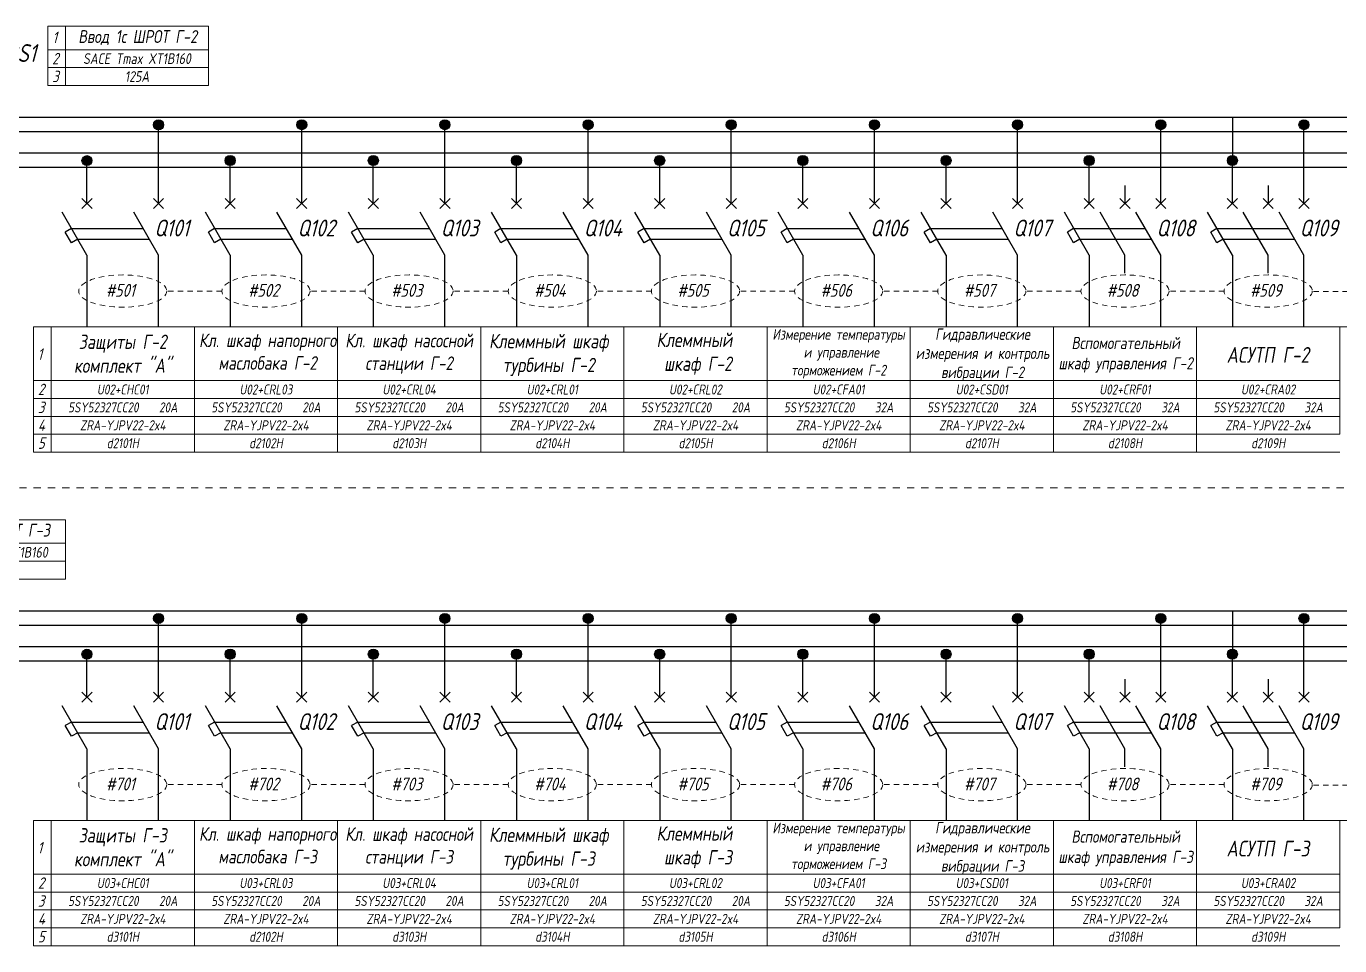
# Model space of a CAD drawing. Header units: millimetres. Extents: x 2704 to 4357, y 2919 to 4427.
# Drawn here: x 2806 to 2989.5, y 3932.4 to 4060.9 of the extents above; entities that cross this region are included whole.
import ezdxf
from ezdxf.enums import TextEntityAlignment as Align

# ---------------------------------------------------------------- set-up
doc = ezdxf.new("R2010")
doc.units = ezdxf.units.MM
doc.linetypes.add('JIS_02_0.7', pattern=[1.35, 0.75, -0.6])
doc.linetypes.add('JIS_02_1.0', pattern=[2, 1, -1])
doc.styles.add('eskdw', font='', dxfattribs={"oblique": 10})
doc.styles.get("Standard").update_dxf_attribs({"font": '', "oblique": 10, "height": 2.5})
doc.styles.add('Гост', font='', dxfattribs={"oblique": 10, "height": 1.4})
doc.styles.get('eskdw').set_extended_font_data('GOST type A')
doc.styles.get('Standard').set_extended_font_data('GOST type A')
doc.styles.get('Гост').set_extended_font_data('GOST type A')

msp = doc.modelspace()

# ---------------------------------------------------------------- hatches: boundary and pattern name
for points in [[(2825.21, 4047.12, 1), (2823.81, 4047.12, 1)], [(2825.21, 4047.12, 1), (2823.81, 4047.12, 1)], [(2845.21, 4047.14, 1), (2843.81, 4047.14, 1)], [(2845.21, 4047.14, 1), (2843.81, 4047.14, 1)], [(2865.21, 4047.14, 1), (2863.81, 4047.14, 1)], [(2865.21, 4047.14, 1), (2863.81, 4047.14, 1)], [(2885.21, 4047.14, 1), (2883.81, 4047.14, 1)], [(2885.21, 4047.14, 1), (2883.81, 4047.14, 1)], [(2905.21, 4047.14, 1), (2903.81, 4047.14, 1)], [(2905.21, 4047.14, 1), (2903.81, 4047.14, 1)], [(2925.21, 4047.14, 1), (2923.81, 4047.14, 1)], [(2945.21, 4047.14, 1), (2943.81, 4047.14, 1)], [(2945.21, 4047.14, 1), (2943.81, 4047.14, 1)], [(2965.21, 4047.14, 1), (2963.81, 4047.14, 1)], [(2985.21, 4047.14, 1), (2983.81, 4047.14, 1)], [(2815.21, 4042.12, 1), (2813.81, 4042.12, 1)], [(2815.21, 4042.12, 1), (2813.81, 4042.12, 1)], [(2815.21, 4042.12, 1), (2813.81, 4042.12, 1)], [(2835.21, 4042.14, 1), (2833.81, 4042.14, 1)], [(2835.21, 4042.14, 1), (2833.81, 4042.14, 1)], [(2835.21, 4042.14, 1), (2833.81, 4042.14, 1)], [(2855.21, 4042.14, 1), (2853.81, 4042.14, 1)], [(2855.21, 4042.14, 1), (2853.81, 4042.14, 1)], [(2875.21, 4042.14, 1), (2873.81, 4042.14, 1)], [(2875.21, 4042.14, 1), (2873.81, 4042.14, 1)], [(2895.21, 4042.14, 1), (2893.81, 4042.14, 1)], [(2895.21, 4042.14, 1), (2893.81, 4042.14, 1)], [(2915.21, 4042.14, 1), (2913.81, 4042.14, 1)], [(2915.21, 4042.14, 1), (2913.81, 4042.14, 1)], [(2935.21, 4042.14, 1), (2933.81, 4042.14, 1)], [(2935.21, 4042.14, 1), (2933.81, 4042.14, 1)], [(2955.21, 4042.14, 1), (2953.81, 4042.14, 1)], [(2975.21, 4042.14, 1), (2973.81, 4042.14, 1)], [(2825.21, 3978.17, 1), (2823.81, 3978.17, 1)], [(2825.21, 3978.17, 1), (2823.81, 3978.17, 1)], [(2845.21, 3978.18, 1), (2843.81, 3978.18, 1)], [(2845.21, 3978.18, 1), (2843.81, 3978.18, 1)], [(2865.21, 3978.18, 1), (2863.81, 3978.18, 1)], [(2865.21, 3978.18, 1), (2863.81, 3978.18, 1)], [(2885.21, 3978.18, 1), (2883.81, 3978.18, 1)], [(2885.21, 3978.18, 1), (2883.81, 3978.18, 1)], [(2905.21, 3978.18, 1), (2903.81, 3978.18, 1)], [(2905.21, 3978.18, 1), (2903.81, 3978.18, 1)], [(2925.21, 3978.18, 1), (2923.81, 3978.18, 1)], [(2945.21, 3978.18, 1), (2943.81, 3978.18, 1)], [(2945.21, 3978.18, 1), (2943.81, 3978.18, 1)], [(2965.21, 3978.18, 1), (2963.81, 3978.18, 1)], [(2985.21, 3978.18, 1), (2983.81, 3978.18, 1)], [(2815.21, 3973.17, 1), (2813.81, 3973.17, 1)], [(2815.21, 3973.17, 1), (2813.81, 3973.17, 1)], [(2815.21, 3973.17, 1), (2813.81, 3973.17, 1)], [(2835.21, 3973.18, 1), (2833.81, 3973.18, 1)], [(2835.21, 3973.18, 1), (2833.81, 3973.18, 1)], [(2835.21, 3973.18, 1), (2833.81, 3973.18, 1)], [(2855.21, 3973.18, 1), (2853.81, 3973.18, 1)], [(2855.21, 3973.18, 1), (2853.81, 3973.18, 1)], [(2875.21, 3973.18, 1), (2873.81, 3973.18, 1)], [(2875.21, 3973.18, 1), (2873.81, 3973.18, 1)], [(2895.21, 3973.18, 1), (2893.81, 3973.18, 1)], [(2895.21, 3973.18, 1), (2893.81, 3973.18, 1)], [(2915.21, 3973.18, 1), (2913.81, 3973.18, 1)], [(2915.21, 3973.18, 1), (2913.81, 3973.18, 1)], [(2935.21, 3973.18, 1), (2933.81, 3973.18, 1)], [(2935.21, 3973.18, 1), (2933.81, 3973.18, 1)], [(2955.21, 3973.18, 1), (2953.81, 3973.18, 1)], [(2975.21, 3973.18, 1), (2973.81, 3973.18, 1)]]:
    msp.add_hatch(color=256).paths.add_polyline_path(points)

# ---------------------------------------------------------------- linework, layer by layer
at = {"lineweight": 9}
for p, q in [((2809.06, 4060.89), (2811.5, 4060.89)), ((2809.06, 4060.89), (2809.06, 4052.62)), ((2811.5, 4060.89), (2831.5, 4060.89)), ((2811.5, 4060.89), (2811.5, 4052.62)), ((2811.5, 4060.89), (2811.5, 4052.62)), ((2831.5, 4060.89), (2831.5, 4052.62)), ((2809.06, 4057.62), (2811.5, 4057.62)), ((2811.5, 4057.62), (2814.7, 4057.62)), ((2812.18, 4057.62), (2831.5, 4057.62)), ((2809.06, 4055.12), (2811.5, 4055.12)), ((2811.5, 4055.12), (2814.7, 4055.12)), ((2812.18, 4055.12), (2831.5, 4055.12)), ((2809.06, 4052.62), (2811.5, 4052.62)), ((2811.5, 4052.62), (2814.7, 4052.62)), ((2812.18, 4052.62), (2831.5, 4052.62)), ((2807.06, 4018.9), (2809.51, 4018.9)), ((2807.06, 4018.9), (2807.06, 4001.4)), ((2809.51, 4018.9), (2809.51, 4001.4)), ((2809.51, 4018.9), (3209.51, 4018.9)), ((2829.51, 4018.9), (2829.51, 4001.4)), ((2849.51, 4018.9), (2849.51, 4001.4)), ((2869.51, 4018.9), (2869.51, 4003.9)), ((2869.51, 4018.9), (2869.51, 4001.4)), ((2889.51, 4018.9), (2889.51, 4001.4)), ((2909.51, 4018.9), (2909.51, 4001.4)), ((2929.51, 4018.9), (2929.51, 4001.4)), ((2949.51, 4018.9), (2949.51, 4001.4)), ((2969.51, 4018.9), (2969.51, 4001.4)), ((2989.51, 4003.9), (2989.51, 4018.9)), ((2989.51, 4018.9), (2989.51, 4003.9)), ((2989.51, 4018.9), (2989.51, 4003.9)), ((2989.51, 4018.9), (2989.51, 4003.9)), ((2989.51, 4018.9), (2989.51, 4003.9)), ((2809.51, 4013.9), (2809.51, 4001.4)), ((2809.51, 4013.9), (2809.51, 4001.4)), ((2809.51, 4013.9), (2809.51, 4001.4)), ((2807.06, 4011.4), (2989.51, 4011.4)), ((2807.06, 4008.9), (2809.51, 4008.9)), ((2809.51, 4008.9), (2989.51, 4008.9)), ((2807.06, 4006.4), (2809.51, 4006.4)), ((2809.51, 4006.4), (2989.51, 4006.4)), ((2807.06, 4003.9), (2809.51, 4003.9)), ((2809.51, 4003.9), (2989.51, 4003.9)), ((2807.06, 4001.4), (2809.51, 4001.4)), ((2809.51, 4001.4), (2989.51, 4001.4)), ((2791.5, 3991.93), (2811.5, 3991.93)), ((2811.5, 3991.93), (2811.5, 3983.66)), ((2792.18, 3988.66), (2811.5, 3988.66)), ((2792.18, 3986.16), (2811.5, 3986.16)), ((2792.18, 3983.66), (2811.5, 3983.66)), ((2807.06, 3949.95), (2809.51, 3949.95)), ((2807.06, 3949.95), (2807.06, 3932.45)), ((2809.51, 3949.95), (2809.51, 3932.45)), ((2809.51, 3949.95), (3209.51, 3949.95)), ((2829.51, 3949.95), (2829.51, 3932.45)), ((2849.51, 3949.95), (2849.51, 3932.45)), ((2869.51, 3949.95), (2869.51, 3934.95)), ((2869.51, 3949.95), (2869.51, 3932.45)), ((2889.51, 3949.95), (2889.51, 3932.45)), ((2909.51, 3949.95), (2909.51, 3932.45)), ((2929.51, 3949.95), (2929.51, 3932.45)), ((2949.51, 3949.95), (2949.51, 3932.45)), ((2969.51, 3949.95), (2969.51, 3932.45)), ((2989.51, 3934.95), (2989.51, 3949.95)), ((2989.51, 3949.95), (2989.51, 3934.95)), ((2989.51, 3949.95), (2989.51, 3934.95)), ((2989.51, 3949.95), (2989.51, 3934.95)), ((2989.51, 3949.95), (2989.51, 3934.95)), ((2809.51, 3944.95), (2809.51, 3932.45)), ((2809.51, 3944.95), (2809.51, 3932.45)), ((2809.51, 3944.95), (2809.51, 3932.45)), ((2807.06, 3942.45), (2989.51, 3942.45)), ((2807.06, 3939.95), (2809.51, 3939.95)), ((2809.51, 3939.95), (2989.51, 3939.95)), ((2807.06, 3937.45), (2809.51, 3937.45)), ((2809.51, 3937.45), (2989.51, 3937.45)), ((2807.06, 3934.95), (2809.51, 3934.95)), ((2809.51, 3934.95), (2989.51, 3934.95)), ((2807.06, 3932.45), (2809.51, 3932.45)), ((2809.51, 3932.45), (2989.51, 3932.45))]:
    msp.add_line(p, q, dxfattribs=at)
for p, q in [((3298.83, 4048.15), (2788.86, 4048.15)), ((2974.51, 4048.14), (2974.51, 4042.14)), ((3298.83, 4046.15), (2788.86, 4046.15)), ((2824.51, 4041.12), (2824.51, 4047.12)), ((2824.51, 4041.12), (2824.51, 4047.12)), ((2824.51, 4041.12), (2824.51, 4047.12)), ((2844.51, 4041.14), (2844.51, 4047.14)), ((2844.51, 4041.14), (2844.51, 4047.14)), ((2844.51, 4041.14), (2844.51, 4047.14)), ((2864.51, 4041.14), (2864.51, 4047.14)), ((2864.51, 4041.14), (2864.51, 4047.14)), ((2864.51, 4041.14), (2864.51, 4047.14)), ((2884.51, 4041.14), (2884.51, 4047.14)), ((2884.51, 4041.14), (2884.51, 4047.14)), ((2884.51, 4041.14), (2884.51, 4047.14)), ((2904.51, 4041.14), (2904.51, 4047.14)), ((2904.51, 4041.14), (2904.51, 4047.14)), ((2904.51, 4041.14), (2904.51, 4047.14)), ((2924.51, 4041.14), (2924.51, 4047.14)), ((2924.51, 4041.14), (2924.51, 4047.14)), ((2924.51, 4041.14), (2924.51, 4047.14)), ((2944.51, 4041.14), (2944.51, 4047.14)), ((2944.51, 4041.14), (2944.51, 4047.14)), ((2944.51, 4041.14), (2944.51, 4047.14)), ((2944.51, 4041.14), (2944.51, 4047.14)), ((2964.51, 4041.14), (2964.51, 4047.14)), ((2964.51, 4041.14), (2964.51, 4047.14)), ((2964.51, 4041.14), (2964.51, 4047.14)), ((2984.51, 4041.14), (2984.51, 4047.14)), ((2984.51, 4041.14), (2984.51, 4047.14)), ((2984.51, 4041.14), (2984.51, 4047.14)), ((3298.83, 4043.15), (2788.86, 4043.15)), ((3298.83, 4043.15), (2788.86, 4043.15)), ((2814.51, 4041.12), (2814.51, 4042.12)), ((2814.51, 4041.12), (2814.51, 4042.12)), ((2834.51, 4041.14), (2834.51, 4042.14)), ((2834.51, 4041.14), (2834.51, 4042.14)), ((2854.51, 4041.14), (2854.51, 4042.14)), ((2854.51, 4041.14), (2854.51, 4042.14)), ((2874.51, 4041.14), (2874.51, 4042.14)), ((2874.51, 4041.14), (2874.51, 4042.14)), ((2894.51, 4041.14), (2894.51, 4042.14)), ((2894.51, 4041.14), (2894.51, 4042.14)), ((2914.51, 4041.14), (2914.51, 4042.14)), ((2914.51, 4041.14), (2914.51, 4042.14)), ((2934.51, 4041.14), (2934.51, 4042.14)), ((2934.51, 4041.14), (2934.51, 4042.14)), ((2954.51, 4041.14), (2954.51, 4042.14)), ((2954.51, 4041.14), (2954.51, 4042.14)), ((2974.51, 4041.14), (2974.51, 4042.14)), ((2974.51, 4041.14), (2974.51, 4042.14)), ((3298.83, 4041.15), (2788.86, 4041.15)), ((2814.51, 4036.14), (2814.51, 4041.14)), ((2824.51, 4036.14), (2824.51, 4041.14)), ((2824.51, 4036.14), (2824.51, 4041.14)), ((2834.51, 4036.14), (2834.51, 4041.14)), ((2844.51, 4036.14), (2844.51, 4041.14)), ((2844.51, 4036.14), (2844.51, 4041.14)), ((2854.51, 4036.14), (2854.51, 4041.14)), ((2864.51, 4036.14), (2864.51, 4041.14)), ((2864.51, 4036.14), (2864.51, 4041.14)), ((2874.51, 4036.14), (2874.51, 4041.14)), ((2884.51, 4036.14), (2884.51, 4041.14)), ((2884.51, 4036.14), (2884.51, 4041.14)), ((2894.51, 4036.14), (2894.51, 4041.14)), ((2904.51, 4036.14), (2904.51, 4041.14)), ((2904.51, 4036.14), (2904.51, 4041.14)), ((2914.51, 4036.14), (2914.51, 4041.14)), ((2924.51, 4036.14), (2924.51, 4041.14)), ((2924.51, 4036.14), (2924.51, 4041.14)), ((2934.51, 4041.14), (2934.51, 4041.44)), ((2934.51, 4036.14), (2934.51, 4041.14)), ((2944.51, 4036.14), (2944.51, 4041.14)), ((2944.51, 4036.14), (2944.51, 4041.14)), ((2954.51, 4036.14), (2954.51, 4041.14)), ((2964.51, 4036.14), (2964.51, 4041.14)), ((2964.51, 4036.14), (2964.51, 4041.14)), ((2974.51, 4036.14), (2974.51, 4041.14)), ((2984.51, 4036.14), (2984.51, 4041.14)), ((2984.51, 4036.14), (2984.51, 4041.14)), ((2959.51, 4038.64), (2959.51, 4036.14)), ((2979.51, 4038.64), (2979.51, 4036.14)), ((2813.8, 4035.43), (2815.22, 4036.85)), ((2815.22, 4035.43), (2813.8, 4036.85)), ((2823.8, 4035.43), (2825.22, 4036.85)), ((2825.22, 4035.43), (2823.8, 4036.85)), ((2833.8, 4035.43), (2835.22, 4036.85)), ((2835.22, 4035.43), (2833.8, 4036.85)), ((2843.8, 4035.43), (2845.22, 4036.85)), ((2845.22, 4035.43), (2843.8, 4036.85)), ((2853.8, 4035.43), (2855.22, 4036.85)), ((2855.22, 4035.43), (2853.8, 4036.85)), ((2863.8, 4035.43), (2865.22, 4036.85)), ((2865.22, 4035.43), (2863.8, 4036.85)), ((2873.8, 4035.43), (2875.22, 4036.85)), ((2875.22, 4035.43), (2873.8, 4036.85)), ((2883.8, 4035.43), (2885.22, 4036.85)), ((2885.22, 4035.43), (2883.8, 4036.85)), ((2893.8, 4035.43), (2895.22, 4036.85)), ((2895.22, 4035.43), (2893.8, 4036.85)), ((2903.8, 4035.43), (2905.22, 4036.85)), ((2905.22, 4035.43), (2903.8, 4036.85)), ((2913.8, 4035.43), (2915.22, 4036.85)), ((2915.22, 4035.43), (2913.8, 4036.85)), ((2923.8, 4035.43), (2925.22, 4036.85)), ((2925.22, 4035.43), (2923.8, 4036.85)), ((2933.8, 4035.43), (2935.22, 4036.85)), ((2935.22, 4035.43), (2933.8, 4036.85)), ((2943.8, 4035.43), (2945.22, 4036.85)), ((2945.22, 4035.43), (2943.8, 4036.85)), ((2953.8, 4035.43), (2955.22, 4036.85)), ((2955.22, 4035.43), (2953.8, 4036.85)), ((2958.8, 4035.43), (2960.22, 4036.85)), ((2960.22, 4035.43), (2958.8, 4036.85)), ((2963.8, 4035.43), (2965.22, 4036.85)), ((2965.22, 4035.43), (2963.8, 4036.85)), ((2973.8, 4035.43), (2975.22, 4036.85)), ((2975.22, 4035.43), (2973.8, 4036.85)), ((2978.8, 4035.43), (2980.22, 4036.85)), ((2980.22, 4035.43), (2978.8, 4036.85)), ((2983.8, 4035.43), (2985.22, 4036.85)), ((2985.22, 4035.43), (2983.8, 4036.85)), ((2814.51, 4028.9), (2811.05, 4034.9)), ((2824.51, 4028.9), (2821.05, 4034.9)), ((2834.51, 4028.9), (2831.05, 4034.9)), ((2844.51, 4028.9), (2841.05, 4034.9)), ((2854.51, 4028.9), (2851.05, 4034.9)), ((2864.51, 4028.9), (2861.05, 4034.9)), ((2874.51, 4028.9), (2871.04, 4034.9)), ((2884.51, 4028.9), (2881.04, 4034.9)), ((2894.51, 4028.9), (2891.04, 4034.9)), ((2904.51, 4028.9), (2901.04, 4034.9)), ((2914.51, 4028.9), (2911.04, 4034.9)), ((2924.51, 4028.9), (2921.04, 4034.9)), ((2934.51, 4028.9), (2931.04, 4034.9)), ((2944.51, 4028.9), (2941.04, 4034.9)), ((2954.51, 4028.9), (2951.04, 4034.9)), ((2959.51, 4028.9), (2956.04, 4034.9)), ((2964.51, 4028.9), (2961.04, 4034.9)), ((2974.51, 4028.9), (2971.04, 4034.9)), ((2979.51, 4028.9), (2976.04, 4034.9)), ((2984.51, 4028.9), (2981.04, 4034.9)), ((2821.91, 4033.4), (2821.91, 4033.4)), ((2841.91, 4033.4), (2841.91, 4033.4)), ((2861.91, 4033.4), (2861.91, 4033.4)), ((2881.91, 4033.4), (2881.91, 4033.4)), ((2901.91, 4033.4), (2901.91, 4033.4)), ((2921.91, 4033.4), (2921.91, 4033.4)), ((2941.91, 4033.4), (2941.91, 4033.4)), ((2961.91, 4033.4), (2961.91, 4033.4)), ((2981.91, 4033.4), (2981.91, 4033.4)), ((2812.34, 4032.65), (2811.48, 4032.15)), ((2812.34, 4030.65), (2811.48, 4032.15)), ((2812.34, 4032.65), (2822.34, 4032.65)), ((2813.21, 4031.15), (2812.34, 4030.65)), ((2813.21, 4031.15), (2823.21, 4031.15)), ((2832.34, 4032.65), (2831.48, 4032.15)), ((2832.34, 4030.65), (2831.48, 4032.15)), ((2832.34, 4032.65), (2842.34, 4032.65)), ((2833.21, 4031.15), (2832.34, 4030.65)), ((2833.21, 4031.15), (2843.21, 4031.15)), ((2852.34, 4032.65), (2851.48, 4032.15)), ((2852.34, 4030.65), (2851.48, 4032.15)), ((2852.34, 4032.65), (2862.34, 4032.65)), ((2853.21, 4031.15), (2852.34, 4030.65)), ((2853.21, 4031.15), (2863.21, 4031.15)), ((2872.34, 4032.65), (2871.48, 4032.15)), ((2872.34, 4030.65), (2871.48, 4032.15)), ((2872.34, 4032.65), (2882.34, 4032.65)), ((2873.21, 4031.15), (2872.34, 4030.65)), ((2873.21, 4031.15), (2883.21, 4031.15)), ((2892.34, 4032.65), (2891.48, 4032.15)), ((2892.34, 4030.65), (2891.48, 4032.15)), ((2892.34, 4032.65), (2902.34, 4032.65)), ((2893.21, 4031.15), (2892.34, 4030.65)), ((2893.21, 4031.15), (2903.21, 4031.15)), ((2912.34, 4032.65), (2911.48, 4032.15)), ((2912.34, 4030.65), (2911.48, 4032.15)), ((2912.34, 4032.65), (2922.34, 4032.65)), ((2913.21, 4031.15), (2912.34, 4030.65)), ((2913.21, 4031.15), (2923.21, 4031.15)), ((2932.34, 4032.65), (2931.48, 4032.15)), ((2932.34, 4030.65), (2931.48, 4032.15)), ((2932.34, 4032.65), (2942.34, 4032.65)), ((2933.21, 4031.15), (2932.34, 4030.65)), ((2933.21, 4031.15), (2943.21, 4031.15)), ((2952.34, 4032.65), (2951.48, 4032.15)), ((2952.34, 4030.65), (2951.48, 4032.15)), ((2952.34, 4032.65), (2962.34, 4032.65)), ((2953.21, 4031.15), (2952.34, 4030.65)), ((2953.21, 4031.15), (2963.21, 4031.15)), ((2972.34, 4032.65), (2971.48, 4032.15)), ((2972.34, 4030.65), (2971.48, 4032.15)), ((2972.34, 4032.65), (2982.34, 4032.65)), ((2973.21, 4031.15), (2972.34, 4030.65)), ((2973.21, 4031.15), (2983.21, 4031.15)), ((2814.51, 4028.9), (2814.51, 4023.9)), ((2824.51, 4023.9), (2824.51, 4028.9)), ((2834.51, 4028.9), (2834.51, 4023.9)), ((2844.51, 4023.9), (2844.51, 4028.9)), ((2854.51, 4028.9), (2854.51, 4023.9)), ((2864.51, 4023.9), (2864.51, 4028.9)), ((2874.51, 4028.9), (2874.51, 4023.9)), ((2884.51, 4023.9), (2884.51, 4028.9)), ((2894.51, 4028.9), (2894.51, 4023.9)), ((2904.51, 4023.9), (2904.51, 4028.9)), ((2914.51, 4028.9), (2914.51, 4023.9)), ((2924.51, 4023.9), (2924.51, 4028.9)), ((2934.51, 4028.9), (2934.51, 4023.9)), ((2944.51, 4023.9), (2944.51, 4028.9)), ((2954.51, 4028.9), (2954.51, 4023.9)), ((2959.51, 4026.4), (2959.51, 4028.9)), ((2964.51, 4023.9), (2964.51, 4028.9)), ((2974.51, 4028.9), (2974.51, 4023.9)), ((2979.51, 4026.4), (2979.51, 4028.9)), ((2984.51, 4023.9), (2984.51, 4028.9)), ((2814.51, 4023.9), (2814.51, 4018.9)), ((2824.51, 4018.9), (2824.51, 4023.9)), ((2834.51, 4023.9), (2834.51, 4018.9)), ((2844.51, 4018.9), (2844.51, 4023.9)), ((2854.51, 4023.9), (2854.51, 4018.9)), ((2864.51, 4018.9), (2864.51, 4023.9)), ((2874.51, 4023.9), (2874.51, 4018.9)), ((2884.51, 4018.9), (2884.51, 4023.9)), ((2894.51, 4023.9), (2894.51, 4018.9)), ((2904.51, 4018.9), (2904.51, 4023.9)), ((2914.51, 4023.9), (2914.51, 4018.9)), ((2924.51, 4018.9), (2924.51, 4023.9)), ((2934.51, 4023.9), (2934.51, 4018.9)), ((2944.51, 4018.9), (2944.51, 4023.9)), ((2954.51, 4023.9), (2954.51, 4018.9)), ((2964.51, 4018.9), (2964.51, 4023.9)), ((2974.51, 4023.9), (2974.51, 4018.9)), ((2984.51, 4018.9), (2984.51, 4023.9)), ((3298.83, 3979.19), (2768.83, 3979.19)), ((2824.51, 3972.17), (2824.51, 3978.17)), ((2824.51, 3972.17), (2824.51, 3978.17)), ((2824.51, 3972.17), (2824.51, 3978.17)), ((2844.51, 3972.18), (2844.51, 3978.18)), ((2844.51, 3972.18), (2844.51, 3978.18)), ((2844.51, 3972.18), (2844.51, 3978.18)), ((2864.51, 3972.18), (2864.51, 3978.18)), ((2864.51, 3972.18), (2864.51, 3978.18)), ((2864.51, 3972.18), (2864.51, 3978.18)), ((2884.51, 3972.18), (2884.51, 3978.18)), ((2884.51, 3972.18), (2884.51, 3978.18)), ((2884.51, 3972.18), (2884.51, 3978.18)), ((2904.51, 3972.18), (2904.51, 3978.18)), ((2904.51, 3972.18), (2904.51, 3978.18)), ((2904.51, 3972.18), (2904.51, 3978.18)), ((2924.51, 3972.18), (2924.51, 3978.18)), ((2924.51, 3972.18), (2924.51, 3978.18)), ((2924.51, 3972.18), (2924.51, 3978.18)), ((2944.51, 3972.18), (2944.51, 3978.18)), ((2944.51, 3972.18), (2944.51, 3978.18)), ((2944.51, 3972.18), (2944.51, 3978.18)), ((2944.51, 3972.18), (2944.51, 3978.18)), ((2964.51, 3972.18), (2964.51, 3978.18)), ((2964.51, 3972.18), (2964.51, 3978.18)), ((2964.51, 3972.18), (2964.51, 3978.18)), ((2974.51, 3979.18), (2974.51, 3973.18)), ((2984.51, 3972.18), (2984.51, 3978.18)), ((2984.51, 3972.18), (2984.51, 3978.18)), ((2984.51, 3972.18), (2984.51, 3978.18)), ((3298.83, 3977.19), (2768.83, 3977.19)), ((3298.83, 3974.19), (2768.83, 3974.19)), ((3298.83, 3974.19), (2768.83, 3974.19)), ((2814.51, 3972.17), (2814.51, 3973.17)), ((2814.51, 3972.17), (2814.51, 3973.17)), ((2834.51, 3972.18), (2834.51, 3973.18)), ((2834.51, 3972.18), (2834.51, 3973.18)), ((2854.51, 3972.18), (2854.51, 3973.18)), ((2854.51, 3972.18), (2854.51, 3973.18)), ((2874.51, 3972.18), (2874.51, 3973.18)), ((2874.51, 3972.18), (2874.51, 3973.18)), ((2894.51, 3972.18), (2894.51, 3973.18)), ((2894.51, 3972.18), (2894.51, 3973.18)), ((2914.51, 3972.18), (2914.51, 3973.18)), ((2914.51, 3972.18), (2914.51, 3973.18)), ((2934.51, 3972.18), (2934.51, 3973.18)), ((2934.51, 3972.18), (2934.51, 3973.18)), ((2934.51, 3972.18), (2934.51, 3972.48)), ((2954.51, 3972.18), (2954.51, 3973.18)), ((2954.51, 3972.18), (2954.51, 3973.18)), ((2974.51, 3972.18), (2974.51, 3973.18)), ((2974.51, 3972.18), (2974.51, 3973.18)), ((3298.83, 3972.19), (2768.83, 3972.19)), ((2814.51, 3967.18), (2814.51, 3972.18)), ((2824.51, 3967.18), (2824.51, 3972.18)), ((2824.51, 3967.18), (2824.51, 3972.18)), ((2834.51, 3967.18), (2834.51, 3972.18)), ((2844.51, 3967.18), (2844.51, 3972.18)), ((2844.51, 3967.18), (2844.51, 3972.18)), ((2854.51, 3967.18), (2854.51, 3972.18)), ((2864.51, 3967.18), (2864.51, 3972.18)), ((2864.51, 3967.18), (2864.51, 3972.18)), ((2874.51, 3967.18), (2874.51, 3972.18)), ((2884.51, 3967.18), (2884.51, 3972.18)), ((2884.51, 3967.18), (2884.51, 3972.18)), ((2894.51, 3967.18), (2894.51, 3972.18)), ((2904.51, 3967.18), (2904.51, 3972.18)), ((2904.51, 3967.18), (2904.51, 3972.18)), ((2914.51, 3967.18), (2914.51, 3972.18)), ((2924.51, 3967.18), (2924.51, 3972.18)), ((2924.51, 3967.18), (2924.51, 3972.18)), ((2934.51, 3967.18), (2934.51, 3972.18)), ((2944.51, 3967.18), (2944.51, 3972.18)), ((2944.51, 3967.18), (2944.51, 3972.18)), ((2954.51, 3967.18), (2954.51, 3972.18)), ((2964.51, 3967.18), (2964.51, 3972.18)), ((2964.51, 3967.18), (2964.51, 3972.18)), ((2974.51, 3967.18), (2974.51, 3972.18)), ((2984.51, 3967.18), (2984.51, 3972.18)), ((2984.51, 3967.18), (2984.51, 3972.18)), ((2959.51, 3969.68), (2959.51, 3967.18)), ((2979.51, 3969.68), (2979.51, 3967.18)), ((2813.8, 3966.47), (2815.22, 3967.89)), ((2815.22, 3966.47), (2813.8, 3967.89)), ((2823.8, 3966.47), (2825.22, 3967.89)), ((2825.22, 3966.47), (2823.8, 3967.89)), ((2833.8, 3966.47), (2835.22, 3967.89)), ((2835.22, 3966.47), (2833.8, 3967.89)), ((2843.8, 3966.47), (2845.22, 3967.89)), ((2845.22, 3966.47), (2843.8, 3967.89)), ((2853.8, 3966.47), (2855.22, 3967.89)), ((2855.22, 3966.47), (2853.8, 3967.89)), ((2863.8, 3966.47), (2865.22, 3967.89)), ((2865.22, 3966.47), (2863.8, 3967.89)), ((2873.8, 3966.47), (2875.22, 3967.89)), ((2875.22, 3966.47), (2873.8, 3967.89)), ((2883.8, 3966.47), (2885.22, 3967.89)), ((2885.22, 3966.47), (2883.8, 3967.89)), ((2893.8, 3966.47), (2895.22, 3967.89)), ((2895.22, 3966.47), (2893.8, 3967.89)), ((2903.8, 3966.47), (2905.22, 3967.89)), ((2905.22, 3966.47), (2903.8, 3967.89)), ((2913.8, 3966.47), (2915.22, 3967.89)), ((2915.22, 3966.47), (2913.8, 3967.89)), ((2923.8, 3966.47), (2925.22, 3967.89)), ((2925.22, 3966.47), (2923.8, 3967.89)), ((2933.8, 3966.47), (2935.22, 3967.89)), ((2935.22, 3966.47), (2933.8, 3967.89)), ((2943.8, 3966.47), (2945.22, 3967.89)), ((2945.22, 3966.47), (2943.8, 3967.89)), ((2953.8, 3966.47), (2955.22, 3967.89)), ((2955.22, 3966.47), (2953.8, 3967.89)), ((2958.8, 3966.47), (2960.22, 3967.89)), ((2960.22, 3966.47), (2958.8, 3967.89)), ((2963.8, 3966.47), (2965.22, 3967.89)), ((2965.22, 3966.47), (2963.8, 3967.89)), ((2973.8, 3966.47), (2975.22, 3967.89)), ((2975.22, 3966.47), (2973.8, 3967.89)), ((2978.8, 3966.47), (2980.22, 3967.89)), ((2980.22, 3966.47), (2978.8, 3967.89)), ((2983.8, 3966.47), (2985.22, 3967.89)), ((2985.22, 3966.47), (2983.8, 3967.89)), ((2814.51, 3959.95), (2811.05, 3965.95)), ((2824.51, 3959.95), (2821.05, 3965.95)), ((2834.51, 3959.95), (2831.05, 3965.95)), ((2844.51, 3959.95), (2841.05, 3965.95)), ((2854.51, 3959.95), (2851.05, 3965.95)), ((2864.51, 3959.95), (2861.05, 3965.95)), ((2874.51, 3959.95), (2871.04, 3965.95)), ((2884.51, 3959.95), (2881.04, 3965.95)), ((2894.51, 3959.95), (2891.04, 3965.95)), ((2904.51, 3959.95), (2901.04, 3965.95)), ((2914.51, 3959.95), (2911.04, 3965.95)), ((2924.51, 3959.95), (2921.04, 3965.95)), ((2934.51, 3959.95), (2931.04, 3965.95)), ((2944.51, 3959.95), (2941.04, 3965.95)), ((2954.51, 3959.95), (2951.04, 3965.95)), ((2959.51, 3959.95), (2956.04, 3965.95)), ((2964.51, 3959.95), (2961.04, 3965.95)), ((2974.51, 3959.95), (2971.04, 3965.95)), ((2979.51, 3959.95), (2976.04, 3965.95)), ((2984.51, 3959.95), (2981.04, 3965.95)), ((2812.34, 3963.7), (2811.48, 3963.2)), ((2812.34, 3961.7), (2811.48, 3963.2)), ((2812.34, 3963.7), (2822.34, 3963.7)), ((2821.91, 3964.45), (2821.91, 3964.45)), ((2832.34, 3963.7), (2831.48, 3963.2)), ((2832.34, 3961.7), (2831.48, 3963.2)), ((2832.34, 3963.7), (2842.34, 3963.7)), ((2841.91, 3964.45), (2841.91, 3964.45)), ((2852.34, 3963.7), (2851.48, 3963.2)), ((2852.34, 3961.7), (2851.48, 3963.2)), ((2852.34, 3963.7), (2862.34, 3963.7)), ((2861.91, 3964.45), (2861.91, 3964.45)), ((2872.34, 3963.7), (2871.48, 3963.2)), ((2872.34, 3961.7), (2871.48, 3963.2)), ((2872.34, 3963.7), (2882.34, 3963.7)), ((2881.91, 3964.45), (2881.91, 3964.45)), ((2892.34, 3963.7), (2891.48, 3963.2)), ((2892.34, 3961.7), (2891.48, 3963.2)), ((2892.34, 3963.7), (2902.34, 3963.7)), ((2901.91, 3964.45), (2901.91, 3964.45)), ((2912.34, 3963.7), (2911.48, 3963.2)), ((2912.34, 3961.7), (2911.48, 3963.2)), ((2912.34, 3963.7), (2922.34, 3963.7)), ((2921.91, 3964.45), (2921.91, 3964.45)), ((2932.34, 3963.7), (2931.48, 3963.2)), ((2932.34, 3961.7), (2931.48, 3963.2)), ((2932.34, 3963.7), (2942.34, 3963.7)), ((2941.91, 3964.45), (2941.91, 3964.45)), ((2952.34, 3963.7), (2951.48, 3963.2)), ((2952.34, 3961.7), (2951.48, 3963.2)), ((2952.34, 3963.7), (2962.34, 3963.7)), ((2961.91, 3964.45), (2961.91, 3964.45)), ((2972.34, 3963.7), (2971.48, 3963.2)), ((2972.34, 3961.7), (2971.48, 3963.2)), ((2972.34, 3963.7), (2982.34, 3963.7)), ((2981.91, 3964.45), (2981.91, 3964.45)), ((2813.21, 3962.2), (2812.34, 3961.7)), ((2813.21, 3962.2), (2823.21, 3962.2)), ((2833.21, 3962.2), (2832.34, 3961.7)), ((2833.21, 3962.2), (2843.21, 3962.2)), ((2853.21, 3962.2), (2852.34, 3961.7)), ((2853.21, 3962.2), (2863.21, 3962.2)), ((2873.21, 3962.2), (2872.34, 3961.7)), ((2873.21, 3962.2), (2883.21, 3962.2)), ((2893.21, 3962.2), (2892.34, 3961.7)), ((2893.21, 3962.2), (2903.21, 3962.2)), ((2913.21, 3962.2), (2912.34, 3961.7)), ((2913.21, 3962.2), (2923.21, 3962.2)), ((2933.21, 3962.2), (2932.34, 3961.7)), ((2933.21, 3962.2), (2943.21, 3962.2)), ((2953.21, 3962.2), (2952.34, 3961.7)), ((2953.21, 3962.2), (2963.21, 3962.2)), ((2973.21, 3962.2), (2972.34, 3961.7)), ((2973.21, 3962.2), (2983.21, 3962.2)), ((2814.51, 3959.95), (2814.51, 3954.95)), ((2824.51, 3954.95), (2824.51, 3959.95)), ((2834.51, 3959.95), (2834.51, 3954.95)), ((2844.51, 3954.95), (2844.51, 3959.95)), ((2854.51, 3959.95), (2854.51, 3954.95)), ((2864.51, 3954.95), (2864.51, 3959.95)), ((2874.51, 3959.95), (2874.51, 3954.95)), ((2884.51, 3954.95), (2884.51, 3959.95)), ((2894.51, 3959.95), (2894.51, 3954.95)), ((2904.51, 3954.95), (2904.51, 3959.95)), ((2914.51, 3959.95), (2914.51, 3954.95)), ((2924.51, 3954.95), (2924.51, 3959.95)), ((2934.51, 3959.95), (2934.51, 3954.95)), ((2944.51, 3954.95), (2944.51, 3959.95)), ((2954.51, 3959.95), (2954.51, 3954.95)), ((2959.51, 3957.45), (2959.51, 3959.95)), ((2964.51, 3954.95), (2964.51, 3959.95)), ((2974.51, 3959.95), (2974.51, 3954.95)), ((2979.51, 3957.45), (2979.51, 3959.95)), ((2984.51, 3954.95), (2984.51, 3959.95)), ((2814.51, 3954.95), (2814.51, 3949.95)), ((2824.51, 3949.95), (2824.51, 3954.95)), ((2834.51, 3954.95), (2834.51, 3949.95)), ((2844.51, 3949.95), (2844.51, 3954.95)), ((2854.51, 3954.95), (2854.51, 3949.95)), ((2864.51, 3949.95), (2864.51, 3954.95)), ((2874.51, 3954.95), (2874.51, 3949.95)), ((2884.51, 3949.95), (2884.51, 3954.95)), ((2894.51, 3954.95), (2894.51, 3949.95)), ((2904.51, 3949.95), (2904.51, 3954.95)), ((2914.51, 3954.95), (2914.51, 3949.95)), ((2924.51, 3949.95), (2924.51, 3954.95)), ((2934.51, 3954.95), (2934.51, 3949.95)), ((2944.51, 3949.95), (2944.51, 3954.95)), ((2954.51, 3954.95), (2954.51, 3949.95)), ((2964.51, 3949.95), (2964.51, 3954.95)), ((2974.51, 3954.95), (2974.51, 3949.95)), ((2984.51, 3949.95), (2984.51, 3954.95))]:
    msp.add_line(p, q)
at = {"linetype": 'JIS_02_0.7', "lineweight": 13}
for p, q in [((2833.35, 4023.9), (2825.67, 4023.9)), ((2853.35, 4023.9), (2845.67, 4023.9)), ((2873.35, 4023.9), (2865.67, 4023.9)), ((2893.35, 4023.9), (2885.67, 4023.9)), ((2913.35, 4023.9), (2905.67, 4023.9)), ((2933.35, 4023.9), (2925.67, 4023.9)), ((2953.35, 4023.9), (2945.67, 4023.9)), ((2973.35, 4023.9), (2965.67, 4023.9)), ((2993.35, 4023.85), (2985.67, 4023.85)), ((2833.35, 3954.95), (2825.67, 3954.95)), ((2853.35, 3954.95), (2845.67, 3954.95)), ((2873.35, 3954.95), (2865.67, 3954.95)), ((2893.35, 3954.95), (2885.67, 3954.95)), ((2913.35, 3954.95), (2905.67, 3954.95)), ((2933.35, 3954.95), (2925.67, 3954.95)), ((2953.35, 3954.95), (2945.67, 3954.95)), ((2973.35, 3954.95), (2965.67, 3954.95)), ((2993.35, 3954.89), (2985.67, 3954.89))]:
    msp.add_line(p, q, dxfattribs=at)
at = {"linetype": 'JIS_02_1.0', "lineweight": 15}
msp.add_line((3846.06, 3996.42), (2788.86, 3996.42), dxfattribs=at)
for centre in [(2824.51, 4047.12), (2824.51, 4047.12), (2844.51, 4047.14), (2844.51, 4047.14), (2864.51, 4047.14), (2864.51, 4047.14), (2884.51, 4047.14), (2884.51, 4047.14), (2904.51, 4047.14), (2904.51, 4047.14), (2924.51, 4047.14), (2944.51, 4047.14), (2944.51, 4047.14), (2964.51, 4047.14), (2984.51, 4047.14), (2814.51, 4042.12), (2814.51, 4042.12), (2814.51, 4042.12), (2834.51, 4042.14), (2834.51, 4042.14), (2834.51, 4042.14), (2854.51, 4042.14), (2854.51, 4042.14), (2874.51, 4042.14), (2874.51, 4042.14), (2894.51, 4042.14), (2894.51, 4042.14), (2914.51, 4042.14), (2914.51, 4042.14), (2934.51, 4042.14), (2934.51, 4042.14), (2954.51, 4042.14), (2974.51, 4042.14), (2824.51, 3978.17), (2824.51, 3978.17), (2844.51, 3978.18), (2844.51, 3978.18), (2864.51, 3978.18), (2864.51, 3978.18), (2884.51, 3978.18), (2884.51, 3978.18), (2904.51, 3978.18), (2904.51, 3978.18), (2924.51, 3978.18), (2944.51, 3978.18), (2944.51, 3978.18), (2964.51, 3978.18), (2984.51, 3978.18), (2814.51, 3973.17), (2814.51, 3973.17), (2814.51, 3973.17), (2834.51, 3973.18), (2834.51, 3973.18), (2834.51, 3973.18), (2854.51, 3973.18), (2854.51, 3973.18), (2874.51, 3973.18), (2874.51, 3973.18), (2894.51, 3973.18), (2894.51, 3973.18), (2914.51, 3973.18), (2914.51, 3973.18), (2934.51, 3973.18), (2934.51, 3973.18), (2954.51, 3973.18), (2974.51, 3973.18)]:
    msp.add_circle(centre, 0.7)
at = {"linetype": 'JIS_02_0.7', "lineweight": 13}
for centre in [(2819.51, 4023.9), (2839.51, 4023.9), (2859.51, 4023.9), (2879.51, 4023.9), (2899.51, 4023.9), (2919.51, 4023.9), (2939.51, 4023.9), (2959.51, 4023.9), (2979.51, 4023.9), (2819.51, 3954.95), (2839.51, 3954.95), (2859.51, 3954.95), (2879.51, 3954.95), (2899.51, 3954.95), (2919.51, 3954.95), (2939.51, 3954.95), (2959.51, 3954.95), (2979.51, 3954.95)]:
    msp.add_ellipse(centre, major_axis=(6.16, 0), ratio=0.365853, dxfattribs=at)

# ---------------------------------------------------------------- texts
at = {"lineweight": 9, "style": 'eskdw', "oblique": 15}
for s, p in [('1', (2809.68, 4058.54)), ('2', (2809.64, 4055.58)), ('3', (2809.64, 4053.08)), ('1', (2807.61, 4014.3)), ('2', (2807.65, 4009.36)), ('3', (2807.65, 4006.86)), ('4', (2807.65, 4004.36)), ('5', (2807.65, 4001.86)), ('1', (2807.61, 3945.35)), ('2', (2807.65, 3940.4)), ('3', (2807.65, 3937.9)), ('4', (2807.65, 3935.4)), ('5', (2807.65, 3932.9))]:
    msp.add_text(s, height=1.6, dxfattribs=at).set_placement(p)
at = {"style": 'eskdw', "oblique": 15}
for s, height, p in [('QS1', 2.5, (2803.02, 4055.9)), ('Q101', 2.355, (2823.91, 4031.53)), ('Q102', 2.355, (2843.91, 4031.53)), ('Q103', 2.355, (2863.91, 4031.53)), ('Q104', 2.355, (2883.9, 4031.53)), ('Q105', 2.355, (2903.9, 4031.53)), ('Q106', 2.355, (2923.9, 4031.53)), ('Q107', 2.355, (2943.9, 4031.53)), ('Q108', 2.355, (2963.9, 4031.53)), ('Q109', 2.355, (2983.9, 4031.53)), ('Q101', 2.355, (2823.91, 3962.58)), ('Q102', 2.355, (2843.91, 3962.58)), ('Q103', 2.355, (2863.91, 3962.58)), ('Q104', 2.355, (2883.9, 3962.58)), ('Q105', 2.355, (2903.9, 3962.58)), ('Q106', 2.355, (2923.9, 3962.58)), ('Q107', 2.355, (2943.9, 3962.58)), ('Q108', 2.355, (2963.9, 3962.58)), ('Q109', 2.355, (2983.9, 3962.58))]:
    msp.add_text(s, height=height, dxfattribs=at).set_placement(p)
at = {"lineweight": 9, "style": 'eskdw', "oblique": 15}
for s, p in [('#501', (2819.15, 4024)), ('#502', (2839.15, 4024)), ('#503', (2859.15, 4024)), ('#504', (2879.15, 4024)), ('#505', (2899.15, 4024)), ('#506', (2919.15, 4024)), ('#507', (2939.15, 4024)), ('#508', (2959.15, 4024)), ('#509', (2979.15, 4024)), ('#701', (2819.15, 3955.04)), ('#702', (2839.15, 3955.04)), ('#703', (2859.15, 3955.04)), ('#704', (2879.15, 3955.04)), ('#705', (2899.15, 3955.04)), ('#706', (2919.15, 3955.04)), ('#707', (2939.15, 3955.04)), ('#708', (2959.15, 3955.04)), ('#709', (2979.15, 3955.04))]:
    msp.add_text(s, height=1.8, dxfattribs=at).set_placement(p, align=Align.MIDDLE_CENTER)
at = {"lineweight": 9, "char_height": 1.8, "attachment_point": 5, "style": 'Гост'}
for s, insert in [('Ввод 1с ШРОТ Г-2', (2821.6, 4059.31)), ('Ввод 1с ШРОТ Г-3', (2801.03, 3990.36))]:
    msp.add_mtext_dynamic_manual_height_columns(s, width=23.4273, gutter_width=6, heights=[0], dxfattribs=dict(at, insert=insert))
at = {"lineweight": 9, "attachment_point": 5}
for s, insert, char_height, width in [('{\\fGOST 2.304 type A|b0|i0|c0|p34;SACE Tmax XT1B160 }', (2821.5, 4056.37), 1.5, 20), ('{\\fGOST 2.304 type A|b0|i0|c0|p34;125\\fGOST 2.304 type A|b0|i0|c204|p34;А}', (2821.5, 4053.87), 1.5, 20), ('{\\fGOST 2.304 type A|b0|i0|c204|p34;Измерение температуры\\P и управление \\Pторможением Г-2}', (2919.51, 4015.15), 1.5, 22.9108), ('{\\fGOST_type_A|b0|i0|c204|p2;Гидравлические измерения и контроль вибрации Г-2}', (2939.62, 4015), 1.6, 21.4575), ('Защиты Г-2 \\Pкомплект "А"', (2819.51, 4015.15), 2, 22.6797), ('{\\fGOST type A|b0|i0|c2|p18;Вспомогательный \\Pшкаф управления Г-2}', (2959.62, 4015), 1.7, 23.7212), ('{\\fGOST type A|b0|i0|c2|p18;АСУТП Г-2}', (2979.48, 4014.98), 2.2, 20), ('{\\fGOST 2.304 type A|b0|i0|c0|p34;SACE Tmax XT1B160 }', (2801.5, 3987.41), 1.5, 20), ('Защиты Г-3 \\Pкомплект "А"', (2819.51, 3946.2), 2, 22.6797), ('{\\fGOST 2.304 type A|b0|i0|c204|p34;Измерение температуры\\P и управление \\Pторможением Г-3}', (2919.51, 3946.2), 1.5, 22.9108), ('{\\fGOST_type_A|b0|i0|c204|p2;Гидравлические измерения и контроль вибрации Г-3}', (2939.62, 3946.05), 1.6, 21.4575), ('{\\fGOST type A|b0|i0|c2|p18;Вспомогательный \\Pшкаф управления Г-3}', (2959.62, 3946.04), 1.7, 23.7212), ('{\\fGOST type A|b0|i0|c2|p18;АСУТП Г-3}', (2979.48, 3946.02), 2.2, 20), ('{\\fGOST 2.304 type A|b0|i0|c0|p34;U\\fGOST 2.304 type A|b0|i0|c204|p34;03\\fGOST 2.304 type A|b0|i0|c0|p34;+CHC01}', (2819.51, 3941.2), 1.4, 20), ('{\\fGOST 2.304 type A|b0|i0|c0|p34;U\\fGOST 2.304 type A|b0|i0|c204|p34;03\\fGOST 2.304 type A|b0|i0|c0|p34;+CRL03}', (2839.51, 3941.2), 1.4, 20), ('{\\fGOST 2.304 type A|b0|i0|c0|p34;U\\fGOST 2.304 type A|b0|i0|c204|p34;03\\fGOST 2.304 type A|b0|i0|c0|p34;+CRL04}', (2859.51, 3941.2), 1.4, 20), ('{\\fGOST 2.304 type A|b0|i0|c0|p34;U\\fGOST 2.304 type A|b0|i0|c204|p34;03\\fGOST 2.304 type A|b0|i0|c0|p34;+CRL01}', (2879.51, 3941.2), 1.4, 20), ('{\\fGOST 2.304 type A|b0|i0|c0|p34;U\\fGOST 2.304 type A|b0|i0|c204|p34;03\\fGOST 2.304 type A|b0|i0|c0|p34;+CRL02}', (2899.51, 3941.2), 1.4, 20), ('{\\fGOST 2.304 type A|b0|i0|c0|p34;U\\fGOST 2.304 type A|b0|i0|c204|p34;03\\fGOST 2.304 type A|b0|i0|c0|p34;+CFA01}', (2919.51, 3941.2), 1.4, 20), ('U03+CSD01', (2939.51, 3941.2), 1.4, 20), ('U03+CRF01', (2959.51, 3941.2), 1.4, 20), ('{\\fGOST 2.304 type A|b0|i0|c204|p34;5SY52327CC20    20А}', (2819.51, 3938.7), 1.4, 20), ('{\\fGOST 2.304 type A|b0|i0|c204|p34;5SY52327CC20    20А}', (2839.51, 3938.7), 1.4, 20), ('{\\fGOST 2.304 type A|b0|i0|c204|p34;5SY52327CC20    20А}', (2859.51, 3938.7), 1.4, 20), ('{\\fGOST 2.304 type A|b0|i0|c204|p34;5SY52327CC20    20А}', (2879.51, 3938.7), 1.4, 20), ('{\\fGOST 2.304 type A|b0|i0|c204|p34;5SY52327CC20    20А}', (2899.51, 3938.7), 1.4, 20), ('{\\fGOST 2.304 type A|b0|i0|c204|p34;5SY52327CC20    32А}', (2919.51, 3938.7), 1.4, 20), ('{\\fGOST 2.304 type A|b0|i0|c204|p34;5SY52327CC20    32А}', (2939.51, 3938.7), 1.4, 20), ('{\\fGOST 2.304 type A|b0|i0|c204|p34;5SY52327CC20    32А}', (2959.51, 3938.7), 1.4, 20), ('{\\fGOST 2.304 type A|b0|i0|c204|p34;ZRA-YJPV22-2x4}', (2819.51, 3936.2), 1.4, 20), ('{\\fGOST 2.304 type A|b0|i0|c204|p34;ZRA-YJPV22-2x4}', (2839.51, 3936.2), 1.4, 20), ('{\\fGOST 2.304 type A|b0|i0|c204|p34;ZRA-YJPV22-2x4}', (2859.51, 3936.2), 1.4, 20), ('{\\fGOST 2.304 type A|b0|i0|c204|p34;ZRA-YJPV22-2x4}', (2879.51, 3936.2), 1.4, 20), ('{\\fGOST 2.304 type A|b0|i0|c204|p34;ZRA-YJPV22-2x4}', (2899.51, 3936.2), 1.4, 20), ('{\\fGOST 2.304 type A|b0|i0|c204|p34;ZRA-YJPV22-2x4}', (2919.51, 3936.2), 1.4, 20), ('{\\fGOST 2.304 type A|b0|i0|c204|p34;ZRA-YJPV22-2x4}', (2939.51, 3936.2), 1.4, 20), ('{\\fGOST 2.304 type A|b0|i0|c204|p34;ZRA-YJPV22-2x4}', (2959.51, 3936.2), 1.4, 20), ('{\\fGOST 2.304 type A|b0|i0|c204|p34;d3101\\fGOST 2.304 type A|b0|i0|c0|p34;H}', (2819.51, 3933.7), 1.4, 20), ('{\\fGOST 2.304 type A|b0|i0|c204|p34;d2102\\fGOST 2.304 type A|b0|i0|c0|p34;H}', (2839.51, 3933.7), 1.4, 20), ('{\\fGOST 2.304 type A|b0|i0|c204|p34;d3103\\fGOST 2.304 type A|b0|i0|c0|p34;H}', (2859.51, 3933.7), 1.4, 20), ('{\\fGOST 2.304 type A|b0|i0|c204|p34;d3104\\fGOST 2.304 type A|b0|i0|c0|p34;H}', (2879.51, 3933.7), 1.4, 20), ('{\\fGOST 2.304 type A|b0|i0|c204|p34;d3105\\fGOST 2.304 type A|b0|i0|c0|p34;H}', (2899.51, 3933.7), 1.4, 20), ('{\\fGOST 2.304 type A|b0|i0|c204|p34;d3106\\fGOST 2.304 type A|b0|i0|c0|p34;H}', (2919.51, 3933.7), 1.4, 20), ('d3108H', (2959.51, 3933.7), 1.4, 20)]:
    msp.add_mtext(s, dxfattribs=dict(at, insert=insert, char_height=char_height, width=width))
at = {"lineweight": 9, "attachment_point": 5, "style": 'Гост'}
for s, insert, char_height, width in [('Кл. шкаф напорного маслобака Г-2', (2839.75, 4015.44), 1.9, 23.1245), ('Кл. шкаф насосной станции Г-2', (2859.51, 4015.15), 1.9, 20), ('\\pl-0.9;Клеммный шкаф \\Pтурбины Г-2', (2879.46, 4014.97), 2, 22.2149), ('\\pl-0.675;{\\H1.3333x;Клеммный\\P шкаф Г-2} ', (2899.7, 4015.15), 1.5, 24.5957), ('U02+CHC01', (2819.51, 4010.15), 1.4, 20), ('{\\fGOST type A|b0|i0|c0|p34;U\\fGOST type A|b0|i0|c204|p34;02\\fGOST type A|b0|i0|c0|p34;+CRL03}', (2839.51, 4010.15), 1.4, 20), ('{\\fGOST type A|b0|i0|c0|p34;U\\fGOST type A|b0|i0|c204|p34;02\\fGOST type A|b0|i0|c0|p34;+CRL04}', (2859.51, 4010.15), 1.4, 20), ('{\\fGOST type A|b0|i0|c0|p34;U\\fGOST type A|b0|i0|c204|p34;02\\fGOST type A|b0|i0|c0|p34;+CRL01}', (2879.51, 4010.15), 1.4, 20), ('{\\fGOST type A|b0|i0|c0|p34;U\\fGOST type A|b0|i0|c204|p34;02\\fGOST type A|b0|i0|c0|p34;+CRL02}', (2899.51, 4010.15), 1.4, 20), ('{\\fGOST 2.304 type A|b0|i0|c0|p34;U\\fGOST 2.304 type A|b0|i0|c204|p34;02\\fGOST 2.304 type A|b0|i0|c0|p34;+CFA01}', (2919.51, 4010.15), 1.4, 20), ('{\\fGOST type A|b0|i0|c0|p34;U\\fGOST type A|b0|i0|c204|p34;02\\fGOST type A|b0|i0|c0|p34;+CSD01}', (2939.51, 4010.15), 1.4, 20), ('{\\fGOST type A|b0|i0|c0|p34;U\\fGOST type A|b0|i0|c204|p34;02\\fGOST type A|b0|i0|c0|p34;+CRF01}', (2959.51, 4010.15), 1.4, 20), ('{\\fGOST type A|b0|i0|c0|p34;U\\fGOST type A|b0|i0|c204|p34;02\\fGOST type A|b0|i0|c0|p34;+CRA02}', (2979.51, 4010.15), 1.4, 20), ('{\\fGOST 2.304 type A|b0|i0|c204|p34;5SY52327CC20    20А}', (2819.51, 4007.65), 1.4, 20), ('{\\fGOST 2.304 type A|b0|i0|c204|p34;5SY52327CC20    20А}', (2839.51, 4007.65), 1.4, 20), ('{\\fGOST 2.304 type A|b0|i0|c204|p34;5SY52327CC20    20А}', (2859.51, 4007.65), 1.4, 20), ('{\\fGOST 2.304 type A|b0|i0|c204|p34;5SY52327CC20    20А}', (2879.51, 4007.65), 1.4, 20), ('{\\fGOST 2.304 type A|b0|i0|c204|p34;5SY52327CC20    20А}', (2899.51, 4007.65), 1.4, 20), ('{\\fGOST 2.304 type A|b0|i0|c204|p34;5SY52327CC20    32А}', (2919.51, 4007.65), 1.4, 20), ('{\\fGOST 2.304 type A|b0|i0|c204|p34;5SY52327CC20    32А}', (2939.51, 4007.65), 1.4, 20), ('{\\fGOST 2.304 type A|b0|i0|c204|p34;5SY52327CC20    32А}', (2959.51, 4007.65), 1.4, 20), ('{\\fGOST type A|b0|i0|c204|p34;5SY52327CC20    32А}', (2979.51, 4007.65), 1.4, 20), ('{\\fGOST 2.304 type A|b0|i0|c204|p34;ZRA-YJPV22-2x4}', (2819.51, 4005.15), 1.4, 20), ('{\\fGOST 2.304 type A|b0|i0|c204|p34;ZRA-YJPV22-2x4}', (2839.51, 4005.15), 1.4, 20), ('{\\fGOST 2.304 type A|b0|i0|c204|p34;ZRA-YJPV22-2x4}', (2859.51, 4005.15), 1.4, 20), ('{\\fGOST 2.304 type A|b0|i0|c204|p34;ZRA-YJPV22-2x4}', (2879.51, 4005.15), 1.4, 20), ('{\\fGOST 2.304 type A|b0|i0|c204|p34;ZRA-YJPV22-2x4}', (2899.51, 4005.15), 1.4, 20), ('{\\fGOST 2.304 type A|b0|i0|c204|p34;ZRA-YJPV22-2x4}', (2919.51, 4005.15), 1.4, 20), ('{\\fGOST 2.304 type A|b0|i0|c204|p34;ZRA-YJPV22-2x4}', (2939.51, 4005.15), 1.4, 20), ('{\\fGOST 2.304 type A|b0|i0|c204|p34;ZRA-YJPV22-2x4}', (2959.51, 4005.15), 1.4, 20), ('{\\fGOST 2.304 type A|b0|i0|c204|p34;ZRA-YJPV22-2x4}', (2979.51, 4005.15), 1.4, 20), ('{\\fGOST 2.304 type A|b0|i0|c204|p34;d2101\\fGOST 2.304 type A|b0|i0|c0|p34;H}', (2819.51, 4002.65), 1.4, 20), ('{\\fGOST 2.304 type A|b0|i0|c204|p34;d2102\\fGOST 2.304 type A|b0|i0|c0|p34;H}', (2839.51, 4002.65), 1.4, 20), ('{\\fGOST 2.304 type A|b0|i0|c204|p34;d2103\\fGOST 2.304 type A|b0|i0|c0|p34;H}', (2859.51, 4002.65), 1.4, 20), ('{\\fGOST 2.304 type A|b0|i0|c204|p34;d2104\\fGOST 2.304 type A|b0|i0|c0|p34;H}', (2879.51, 4002.65), 1.4, 20), ('{\\fGOST 2.304 type A|b0|i0|c204|p34;d2105\\fGOST 2.304 type A|b0|i0|c0|p34;H}', (2899.51, 4002.65), 1.4, 20), ('{\\fGOST 2.304 type A|b0|i0|c204|p34;d2106\\fGOST 2.304 type A|b0|i0|c0|p34;H}', (2919.51, 4002.65), 1.4, 20), ('d2107H', (2939.51, 4002.65), 1.4, 20), ('d2108H', (2959.51, 4002.65), 1.4, 20), ('{\\fGOST 2.304 type A|b0|i0|c204|p34;d2109\\fGOST 2.304 type A|b0|i0|c0|p34;H}', (2979.51, 4002.65), 1.4, 20), ('Кл. шкаф напорного маслобака Г-3', (2839.75, 3946.48), 1.9, 23.1245), ('Кл. шкаф насосной станции Г-3', (2859.51, 3946.2), 1.9, 20), ('\\pl-0.9;Клеммный шкаф \\Pтурбины Г-3', (2879.46, 3946.01), 2, 22.2149), ('\\pl-0.675;{\\H1.3333x;Клеммный\\P шкаф Г-3} ', (2899.7, 3946.2), 1.5, 24.5957), ('{\\fGOST type A|b0|i0|c0|p34;U\\fGOST type A|b0|i0|c204|p34;03\\fGOST type A|b0|i0|c0|p34;+CRA02}', (2979.51, 3941.2), 1.4, 20), ('{\\fGOST 2.304 type A|b0|i0|c204|p34;5SY52327CC20    32А}', (2979.51, 3938.7), 1.4, 20), ('{\\fGOST 2.304 type A|b0|i0|c204|p34;ZRA-YJPV22-2x4}', (2979.51, 3936.2), 1.4, 20), ('d3107H', (2939.51, 3933.7), 1.4, 20), ('{\\fGOST 2.304 type A|b0|i0|c204|p34;d3109\\fGOST 2.304 type A|b0|i0|c0|p34;H}', (2979.51, 3933.7), 1.4, 20)]:
    msp.add_mtext(s, dxfattribs=dict(at, insert=insert, char_height=char_height, width=width))

doc.saveas('drawing.dxf')
